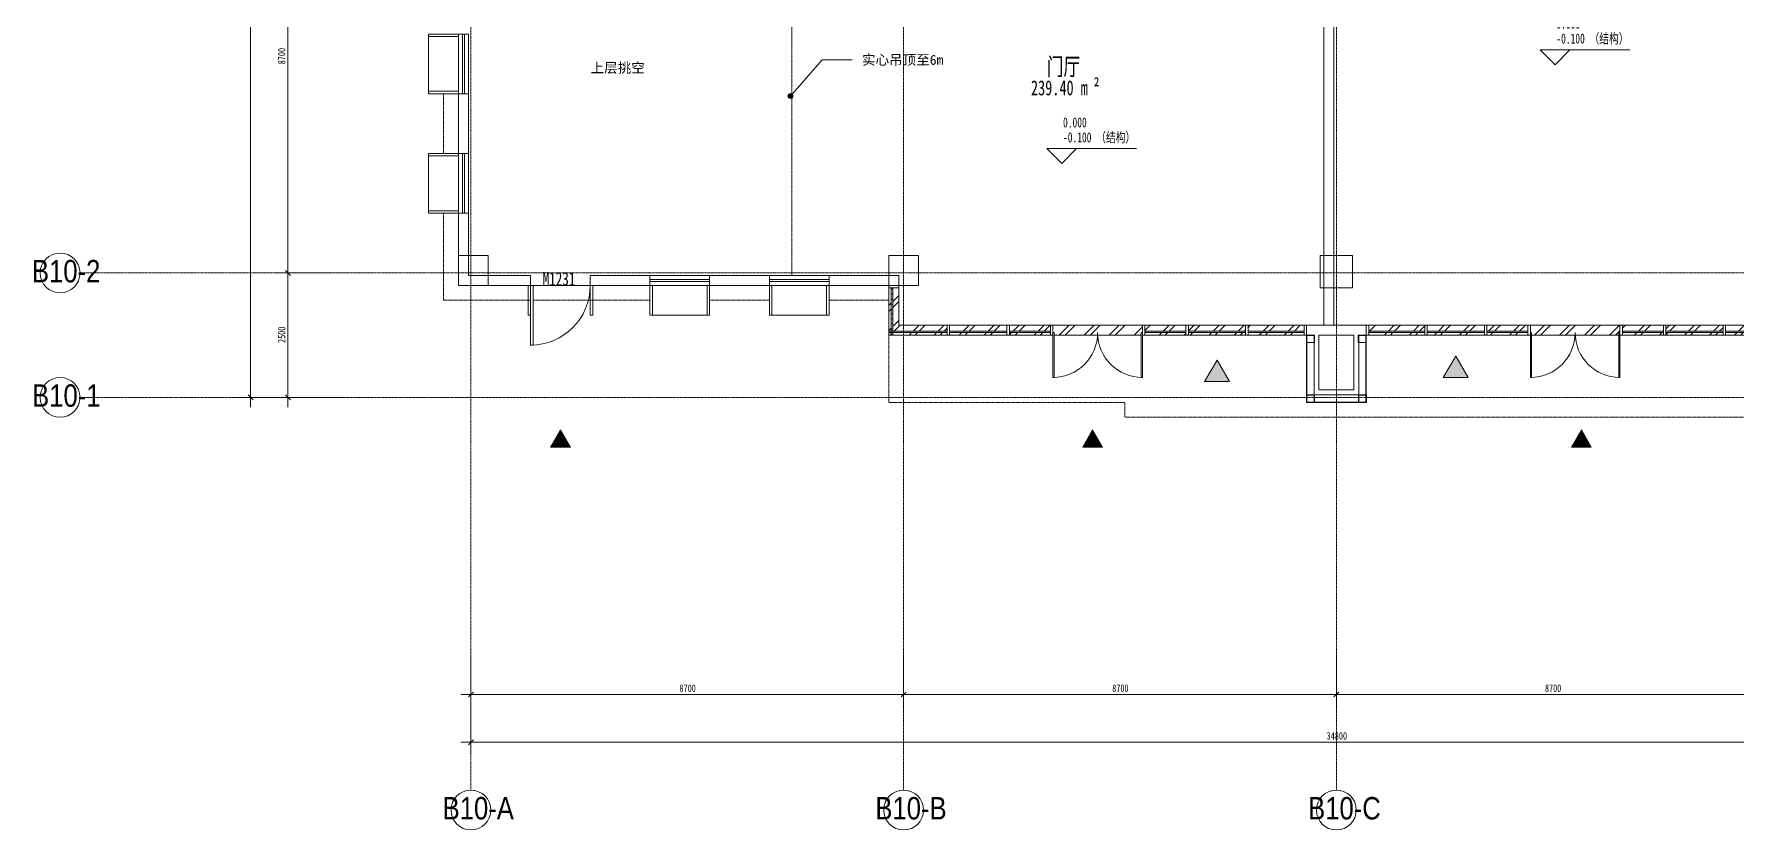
# Model space of a CAD drawing. Header units: millimetres. Extents: x 147808 to 199769, y -28592 to 9935.
# Drawn here: x 147818 to 182053, y -28592 to -12600 of the extents above; entities that cross this region are included whole.
import ezdxf

# ---------------------------------------------------------------- set-up
doc = ezdxf.new("R2010")
doc.units = ezdxf.units.MM
doc.linetypes.add('TJ Dash 2x', pattern=[3, 2, -1])
doc.linetypes.add('轴网线', pattern=[22.24, 12.7, -3.18, 3.18, -3.18])
for name, color, linetype, lineweight in [('A-____-____-DIMS', 7, 'Continuous', 5), ('A-____-____-DIMS-100', 7, 'Continuous', 5), ('A-AREA-____-IDEN', 7, 'Continuous', 5), ('A-DETL-____-OTLN', 7, 'Continuous', 5), ('A-DETL-GENF-OTLN', 7, 'Continuous', 5), ('A-DOOR-____-IDEN', 7, 'Continuous', 5), ('A-GENM-____-OTLN', 7, 'Continuous', 5), ('A-GLAZ-CURT-MCUT', 7, 'Continuous', 5), ('A-GLAZ-CURT-OTLN', 7, 'Continuous', 5), ('A-GLAZ-CWMG-MCUT', 7, 'Continuous', 13), ('A-GLAZ-CWMG-OTLN', 7, 'Continuous', 5), ('A-WALL-____-MCUT', 7, 'Continuous', 13), ('G-____-____-DIMS', 7, 'Continuous', 5), ('G-____-____-TEXT', 7, 'Continuous', 5), ('S-COLS-____-MCUT', 7, 'Continuous', 5), ('S-GRID-____-IDEN', 7, 'Continuous', 5), ('S-GRID-____-OTLN', 7, 'Continuous', 5)]:
    doc.layers.add(name, color=color, linetype=linetype, lineweight=lineweight)
for name, color, linetype, lineweight, true_color in [('A-DOOR-____-MCUT', 7, 'Continuous', 13, 0x00007f), ('A-DOOR-____-OTLN', 5, 'Continuous', 13, 0x0000ff), ('A-FLOR-____-OTLN', 7, 'Continuous', 13, 0x007f00), ('A-GLAZ-____-MCUT', 7, 'Continuous', 13, 0x007f00), ('A-GLAZ-____-OTLN', 7, 'Continuous', 13, 0x00007f)]:
    doc.layers.add(name, color=color, linetype=linetype, lineweight=lineweight, true_color=true_color)
doc.styles.add('TJ_FangSong_Narrow', font='TJ_FangSong_Narrow v2.0.otf', dxfattribs={"height": 450})
doc.styles.add('仿宋_1', font='simfang.ttf', dxfattribs={"width": 0.7, "height": 150})
doc.styles.add('仿宋_2', font='simfang.ttf', dxfattribs={"width": 0.7, "height": 275})
doc.styles.add('仿宋_3', font='simfang.ttf', dxfattribs={"width": 0.7, "height": 200})
doc.styles.add('黑体', font='simhei.ttf', dxfattribs={"width": 0.7, "height": 300})
doc.styles.add('黑体_1', font='simhei.ttf', dxfattribs={"width": 0.7, "height": 350})
doc.styles.add('黑体_2', font='simhei.ttf', dxfattribs={"height": 200})
doc.dimstyles.new('对角线_-_1_5mm_仿宋_1', dxfattribs={"dimscale": 304.8, "dimtxt": 193.128667, "dimasz": 0.328084, "dimexe": 0.82021, "dimexo": 0.0625, "dimgap": 0.065617, "dimtad": 1, "dimdec": 0, "dimdsep": 46, "dimtxsty": '仿宋_1', "dimblk1": 'OBLIQUE', "dimblk2": 'OBLIQUE', "dimsah": 1, "dimcen": 0.09, "dimdle": 0.656168, "dimazin": 0, "dimtfac": 1, "dimtdec": 4, "dimtix": 1, "dimtmove": 0, "dimatfit": 3, "dimfxl": 2.624672, "dimfxlon": 1, "dimtvp": 1, "dimtolj": 1, "dimtzin": 0, "dimarcsym": 2})
pattern_1 = [(45, (0, 0), (-251.4472, 251.4472), []), (45, (0, 381), (-251.4472, 251.4472), [])]

# ---------------------------------------------------------------- blocks, each defined once
blk = doc.blocks.new('双层单列 - 双层单列-2855370-一层给排水_消防平面图')
at = {"layer": 'A-GLAZ-____-MCUT', "color": 251, "lineweight": 5, "true_color": 0x515151}
for p, q in [((-600, -700), (-600, -100)), ((-550, -100), (-550, -700)), ((550, -700), (550, -100)), ((600, -100), (600, -700)), ((-550, -700), (-600, -700)), ((600, -700), (550, -700))]:
    blk.add_line(p, q, dxfattribs=at)
at = {"layer": 'A-GLAZ-____-OTLN', "color": 251, "lineweight": 5, "true_color": 0x515151}
for p, q in [((-600, 100), (600, 100)), ((-600, -100), (-600, 100)), ((-600, 20), (600, 20)), ((600, 100), (600, -100)), ((-600, -20), (600, -20)), ((-600, -100), (600, -100)), ((550, -700), (-550, -700))]:
    blk.add_line(p, q, dxfattribs=at)
blk = doc.blocks.new('双层单列 - 双层单列-2855371-一层给排水_消防平面图')
at = {"layer": 'A-GLAZ-____-MCUT', "color": 251, "lineweight": 5, "true_color": 0x515151}
for p, q in [((-550, 700), (-600, 700)), ((-600, 700), (-600, 100)), ((-550, 100), (-550, 700)), ((550, 700), (550, 100)), ((600, 700), (550, 700)), ((600, 100), (600, 700))]:
    blk.add_line(p, q, dxfattribs=at)
at = {"layer": 'A-GLAZ-____-OTLN', "color": 251, "lineweight": 5, "true_color": 0x515151}
for p, q in [((550, 700), (-550, 700)), ((-600, 100), (600, 100)), ((-600, 100), (-600, -100)), ((-600, 20), (600, 20)), ((600, -100), (600, 100)), ((-600, -20), (600, -20)), ((-600, -100), (600, -100))]:
    blk.add_line(p, q, dxfattribs=at)
blk = doc.blocks.new('系统嵌板 - TJ玻璃_30-3059218-一层给排水_消防平面图')
at = {"layer": 'A-GLAZ-CURT-OTLN', "true_color": 0x515151}
h = blk.add_hatch(dxfattribs=at)
h.set_pattern_fill('FP_2', color=251, style=0, pattern_type=2)
h.set_pattern_definition([(270, (18175, 165000.01), (100, 6e-15), [])])
h.paths.add_polyline_path([(-475, -80), (475, -80), (475, -50), (-475, -50)], flags=0)
at = {"layer": 'A-GLAZ-CURT-MCUT', "color": 251, "true_color": 0x515151}
for p, q in [((475, -50), (-475, -50)), ((-475, -50), (-475, -80)), ((-475, -80), (475, -80)), ((475, -80), (475, -50))]:
    blk.add_line(p, q, dxfattribs=at)
blk = doc.blocks.new('矩形竖梃 - 50_200mm 长方形-3059254-一层给排水_消防平面图')
at = {"layer": 'A-GLAZ-CWMG-OTLN', "true_color": 0x8b8b8b}
h = blk.add_hatch(dxfattribs=at)
h.set_pattern_fill('FP_3', color=252, style=0, pattern_type=2)
h.set_pattern_definition(pattern_1)
h.paths.add_polyline_path([(165000, -18650), (165050, -18600), (165000, -18600)], flags=0)
h.paths.add_polyline_path([(165080, -18570), (165200, -18450), (165200, -17700), (165080, -17700)], flags=0)
h.paths.add_polyline_path([(165050, -18570), (165050, -17700), (165000, -17700), (165000, -18570)], flags=0)
at = {"layer": 'A-GLAZ-CWMG-OTLN', "color": 251, "true_color": 0x515151}
for p, q in [((165000, -17700), (165000, -18570)), ((165200, -17700), (165200, -18450)), ((165000, -18600), (165000, -18650))]:
    blk.add_line(p, q, dxfattribs=at)
blk = doc.blocks.new('矩形竖梃 - 50_200mm 长方形-2005039-一层给排水_消防平面图')
at = {"layer": 'A-GLAZ-CWMG-MCUT', "color": 251, "lineweight": 5, "true_color": 0x515151}
for p, q in [((-50, 200), (0, 200)), ((-50, 0), (-50, 200)), ((0, 0), (-50, 0)), ((0, 200), (0, 0))]:
    blk.add_line(p, q, dxfattribs=at)
blk = doc.blocks.new('系统嵌板 - TJ玻璃_30-2487520-一层给排水_消防平面图')
at = {"layer": 'A-GLAZ-CURT-MCUT', "color": 251, "true_color": 0x515151}
for p, q in [((563, -50), (-563, -50)), ((-563, -50), (-563, -80)), ((-563, -80), (563, -80)), ((563, -80), (563, -50))]:
    blk.add_line(p, q, dxfattribs=at)
blk = doc.blocks.new('系统嵌板 - TJ玻璃_30-2487521-一层给排水_消防平面图')
at = {"layer": 'A-GLAZ-CURT-MCUT', "color": 251, "true_color": 0x515151}
for p, q in [((575, -50), (-575, -50)), ((-575, -50), (-575, -80)), ((-575, -80), (575, -80)), ((575, -80), (575, -50))]:
    blk.add_line(p, q, dxfattribs=at)
blk = doc.blocks.new('系统嵌板 - TJ玻璃_30-2487522-一层给排水_消防平面图')
at = {"layer": 'A-GLAZ-CURT-MCUT', "color": 251, "true_color": 0x515151}
for p, q in [((412.5, -50), (-412.5, -50)), ((-412.5, -50), (-412.5, -80)), ((-412.5, -80), (412.5, -80)), ((412.5, -80), (412.5, -50))]:
    blk.add_line(p, q, dxfattribs=at)
blk = doc.blocks.new('门嵌板_平开有框双扇 - 无横档-2487523-一层给排水_消防平面图')
at = {"layer": 'A-DOOR-____-OTLN', "color": 251, "lineweight": 5, "true_color": 0x515151}
for p, q in [((-900, -850), (-900, 50)), ((-900, 50), (-875, 50)), ((-875, 50), (-875, -850)), ((875, 50), (875, -850)), ((900, 50), (875, 50)), ((900, -850), (900, 50)), ((-875, -850), (-900, -850)), ((875, -850), (900, -850))]:
    blk.add_line(p, q, dxfattribs=at)
for centre, start, end in [((-900, 50), 270.0003, 0), ((900, 50), 180, 269.9997)]:
    blk.add_arc(centre, 900, start, end, dxfattribs=at)
blk = doc.blocks.new('系统嵌板 - TJ玻璃_30-V1-一层给排水_消防平面图')
at = {"layer": 'A-GLAZ-CURT-MCUT', "color": 251, "true_color": 0x515151}
for p, q in [((412.5, -50), (-412.5, -50)), ((-412.5, -50), (-412.5, -80)), ((-412.5, -80), (412.5, -80)), ((412.5, -80), (412.5, -50))]:
    blk.add_line(p, q, dxfattribs=at)
blk = doc.blocks.new('系统嵌板 - TJ玻璃_30-V2-一层给排水_消防平面图')
at = {"layer": 'A-GLAZ-CURT-MCUT', "color": 251, "true_color": 0x515151}
for p, q in [((575, -50), (-575, -50)), ((-575, -50), (-575, -80)), ((-575, -80), (575, -80)), ((575, -80), (575, -50))]:
    blk.add_line(p, q, dxfattribs=at)
blk = doc.blocks.new('系统嵌板 - TJ玻璃_30-3059251-一层给排水_消防平面图')
at = {"layer": 'A-GLAZ-CURT-MCUT', "color": 251, "true_color": 0x515151}
for p, q in [((587, -50), (-587, -50)), ((-587, -50), (-587, -80)), ((-587, -80), (587, -80)), ((587, -80), (587, -50))]:
    blk.add_line(p, q, dxfattribs=at)
blk = doc.blocks.new('矩形竖梃 - 50_200mm 长方形-1276677-一层给排水_消防平面图')
at = {"layer": 'A-GLAZ-CWMG-OTLN', "true_color": 0x8b8b8b}
h = blk.add_hatch(dxfattribs=at)
h.set_pattern_fill('FP_4', color=252, style=0, pattern_type=2)
h.set_pattern_definition(pattern_1)
h.paths.add_polyline_path([(172225, -18650), (173350, -18650), (173350, -18600), (172225, -18600)], flags=0)
h.paths.add_polyline_path([(172696, -18570), (173350, -18570), (173350, -18450), (172225, -18450), (172225, -18570)], flags=0)
at = {"layer": 'A-GLAZ-CWMG-OTLN', "color": 251, "true_color": 0x515151}
for p, q in [((172225, -18450), (173350, -18450)), ((172225, -18650), (173350, -18650))]:
    blk.add_line(p, q, dxfattribs=at)
blk = doc.blocks.new('矩形竖梃 - 50_200mm 长方形-1276676-一层给排水_消防平面图')
at = {"layer": 'A-GLAZ-CWMG-OTLN', "true_color": 0x8b8b8b}
h = blk.add_hatch(dxfattribs=at)
h.set_pattern_fill('FP_4', color=252, style=0, pattern_type=2)
h.set_pattern_definition(pattern_1)
h.paths.add_polyline_path([(172175, -18650), (172175, -18600), (171025, -18600), (171025, -18650)], flags=0)
h.paths.add_polyline_path([(172175, -18570), (172175, -18450), (171025, -18450), (171025, -18570)], flags=0)
at = {"layer": 'A-GLAZ-CWMG-OTLN', "color": 251, "true_color": 0x515151}
for p, q in [((171025, -18450), (172175, -18450)), ((171025, -18650), (172175, -18650))]:
    blk.add_line(p, q, dxfattribs=at)
blk = doc.blocks.new('矩形竖梃 - 50_200mm 长方形-1314451-一层给排水_消防平面图')
at = {"layer": 'A-GLAZ-CWMG-OTLN', "true_color": 0x8b8b8b}
h = blk.add_hatch(dxfattribs=at)
h.set_pattern_fill('FP_4', color=252, style=0, pattern_type=2)
h.set_pattern_definition(pattern_1)
h.paths.add_polyline_path([(170150, -18650), (170975, -18650), (170975, -18600), (170150, -18600)], flags=0)
h.paths.add_polyline_path([(170975, -18570), (170975, -18450), (170150, -18450), (170150, -18570)], flags=0)
at = {"layer": 'A-GLAZ-CWMG-OTLN', "color": 251, "true_color": 0x515151}
for p, q in [((170150, -18450), (170975, -18450)), ((170150, -18650), (170975, -18650))]:
    blk.add_line(p, q, dxfattribs=at)
blk = doc.blocks.new('矩形竖梃 - 50_200mm 长方形-1314467-一层给排水_消防平面图')
at = {"layer": 'A-GLAZ-CWMG-OTLN', "true_color": 0x8b8b8b}
h = blk.add_hatch(dxfattribs=at)
h.set_pattern_fill('FP_4', color=252, style=0, pattern_type=2)
h.set_pattern_definition(pattern_1)
h.paths.add_polyline_path([(170075, -18650), (170075, -18600), (170100, -18600), (170100, -18450), (168300, -18450), (168300, -18600), (168325, -18600), (168325, -18650)], flags=0)
at = {"layer": 'A-GLAZ-CWMG-OTLN', "color": 251, "true_color": 0x515151}
for p, q in [((168300, -18450), (170100, -18450)), ((168325, -18650), (170075, -18650))]:
    blk.add_line(p, q, dxfattribs=at)
blk = doc.blocks.new('矩形竖梃 - 50_200mm 长方形-V3-一层给排水_消防平面图')
at = {"layer": 'A-GLAZ-CWMG-OTLN', "true_color": 0x8b8b8b}
h = blk.add_hatch(dxfattribs=at)
h.set_pattern_fill('FP_3', color=252, style=0, pattern_type=2)
h.set_pattern_definition(pattern_1)
h.paths.add_polyline_path([(167425, -18650), (168250, -18650), (168250, -18600), (167425, -18600)], flags=0)
h.paths.add_polyline_path([(168250, -18570), (168250, -18450), (167425, -18450), (167425, -18570)], flags=0)
at = {"layer": 'A-GLAZ-CWMG-OTLN', "color": 251, "true_color": 0x515151}
for p, q in [((167425, -18450), (168250, -18450)), ((167425, -18650), (168250, -18650))]:
    blk.add_line(p, q, dxfattribs=at)
blk = doc.blocks.new('矩形竖梃 - 50_200mm 长方形-V4-一层给排水_消防平面图')
at = {"layer": 'A-GLAZ-CWMG-OTLN', "true_color": 0x8b8b8b}
h = blk.add_hatch(dxfattribs=at)
h.set_pattern_fill('FP_4', color=252, style=0, pattern_type=2)
h.set_pattern_definition(pattern_1)
h.paths.add_polyline_path([(167375, -18650), (167375, -18600), (166225, -18600), (166225, -18650)], flags=0)
h.paths.add_polyline_path([(167375, -18570), (167375, -18450), (166225, -18450), (166225, -18570)], flags=0)
at = {"layer": 'A-GLAZ-CWMG-OTLN', "color": 251, "true_color": 0x515151}
for p, q in [((166225, -18450), (167375, -18450)), ((166225, -18650), (167375, -18650))]:
    blk.add_line(p, q, dxfattribs=at)
blk = doc.blocks.new('矩形竖梃 - 50_200mm 长方形-3059255-一层给排水_消防平面图')
at = {"layer": 'A-GLAZ-CWMG-OTLN', "true_color": 0x8b8b8b}
h = blk.add_hatch(dxfattribs=at)
h.set_pattern_fill('FP_4', color=252, style=0, pattern_type=2)
h.set_pattern_definition(pattern_1)
h.paths.add_polyline_path([(166175, -18650), (166175, -18600), (165080, -18600), (165080, -18650), (165257, -18650)], flags=0)
h.paths.add_polyline_path([(165050, -18650), (165050, -18600), (165000, -18650)], flags=0)
h.paths.add_polyline_path([(165080, -18570), (166175, -18570), (166175, -18450), (165200, -18450)], flags=0)
at = {"layer": 'A-GLAZ-CWMG-OTLN', "color": 251, "true_color": 0x515151}
for p, q in [((165200, -18450), (166175, -18450)), ((165000, -18650), (165050, -18650)), ((165080, -18650), (166175, -18650))]:
    blk.add_line(p, q, dxfattribs=at)
blk = doc.blocks.new('矩形竖梃 - 50_200mm 长方形-2487525-一层给排水_消防平面图')
at = {"layer": 'A-GLAZ-CWMG-MCUT', "color": 251, "lineweight": 5, "true_color": 0x515151}
for p, q in [((0, 200), (-50, 200)), ((-50, 200), (-50, 0)), ((-50, 0), (0, 0)), ((0, 0), (0, 200))]:
    blk.add_line(p, q, dxfattribs=at)
blk = doc.blocks.new('矩形竖梃 - 50_200mm 长方形-2487519-一层给排水_消防平面图')
at = {"layer": 'A-GLAZ-CWMG-MCUT', "color": 251, "lineweight": 5, "true_color": 0x515151}
for p, q in [((-25, 200), (25, 200)), ((-25, 0), (-25, 200)), ((25, 0), (-25, 0)), ((25, 200), (25, 0))]:
    blk.add_line(p, q, dxfattribs=at)
blk = doc.blocks.new('矩形竖梃 - 50_200mm 长方形-V5-一层给排水_消防平面图')
at = {"layer": 'A-GLAZ-CWMG-MCUT', "color": 251, "lineweight": 5, "true_color": 0x515151}
for p, q in [((-25, 200), (25, 200)), ((-25, 0), (-25, 200)), ((25, 0), (-25, 0)), ((25, 200), (25, 50))]:
    blk.add_line(p, q, dxfattribs=at)
blk = doc.blocks.new('矩形竖梃 - 50_200mm 长方形-V6-一层给排水_消防平面图')
at = {"layer": 'A-GLAZ-CWMG-MCUT', "color": 251, "lineweight": 5, "true_color": 0x515151}
for p, q in [((-25, 200), (25, 200)), ((-25, 50), (-25, 200)), ((25, 0), (-25, 0)), ((25, 200), (25, 0))]:
    blk.add_line(p, q, dxfattribs=at)
blk = doc.blocks.new('系统嵌板 - TJ玻璃_30-2487542-一层给排水_消防平面图')
at = {"layer": 'A-GLAZ-CURT-MCUT', "color": 251, "true_color": 0x515151}
for p, q in [((563, 80), (-563, 80)), ((-563, 80), (-563, 50)), ((-563, 50), (563, 50)), ((563, 50), (563, 80))]:
    blk.add_line(p, q, dxfattribs=at)
blk = doc.blocks.new('系统嵌板 - TJ玻璃_30-2487543-一层给排水_消防平面图')
at = {"layer": 'A-GLAZ-CURT-MCUT', "color": 251, "true_color": 0x515151}
for p, q in [((575, 80), (-575, 80)), ((-575, 80), (-575, 50)), ((-575, 50), (575, 50)), ((575, 50), (575, 80))]:
    blk.add_line(p, q, dxfattribs=at)
blk = doc.blocks.new('系统嵌板 - TJ玻璃_30-2487544-一层给排水_消防平面图')
at = {"layer": 'A-GLAZ-CURT-MCUT', "color": 251, "true_color": 0x515151}
for p, q in [((412.5, 80), (-412.5, 80)), ((-412.5, 80), (-412.5, 50)), ((-412.5, 50), (412.5, 50)), ((412.5, 50), (412.5, 80))]:
    blk.add_line(p, q, dxfattribs=at)
blk = doc.blocks.new('门嵌板_平开有框双扇 - 无横档-2487545-一层给排水_消防平面图')
at = {"layer": 'A-DOOR-____-OTLN', "color": 251, "lineweight": 5, "true_color": 0x515151}
for p, q in [((-875, 850), (-900, 850)), ((-900, 850), (-900, -50)), ((-875, -50), (-875, 850)), ((875, -50), (875, 850)), ((875, 850), (900, 850)), ((900, 850), (900, -50)), ((-900, -50), (-875, -50)), ((900, -50), (875, -50))]:
    blk.add_line(p, q, dxfattribs=at)
for centre, start, end in [((-900, -50), 0, 89.9997), ((900, -50), 90.0003, 180)]:
    blk.add_arc(centre, 900, start, end, dxfattribs=at)
blk = doc.blocks.new('系统嵌板 - TJ玻璃_30-V8-一层给排水_消防平面图')
at = {"layer": 'A-GLAZ-CURT-MCUT', "color": 251, "true_color": 0x515151}
for p, q in [((412.5, 80), (-412.5, 80)), ((-412.5, 80), (-412.5, 50)), ((-412.5, 50), (412.5, 50)), ((412.5, 50), (412.5, 80))]:
    blk.add_line(p, q, dxfattribs=at)
blk = doc.blocks.new('系统嵌板 - TJ玻璃_30-2487546-一层给排水_消防平面图')
at = {"layer": 'A-GLAZ-CURT-MCUT', "color": 251, "true_color": 0x515151}
for p, q in [((575, 80), (-575, 80)), ((-575, 80), (-575, 50)), ((-575, 50), (575, 50)), ((575, 50), (575, 80))]:
    blk.add_line(p, q, dxfattribs=at)
blk = doc.blocks.new('系统嵌板 - TJ玻璃_30-2487547-一层给排水_消防平面图')
at = {"layer": 'A-GLAZ-CURT-MCUT', "color": 251, "true_color": 0x515151}
for p, q in [((562, 80), (-562, 80)), ((-562, 80), (-562, 50)), ((-562, 50), (562, 50)), ((562, 50), (562, 80))]:
    blk.add_line(p, q, dxfattribs=at)
blk = doc.blocks.new('矩形竖梃 - 50_200mm 长方形-1377296-一层给排水_消防平面图')
at = {"layer": 'A-GLAZ-CWMG-OTLN', "true_color": 0x8b8b8b}
h = blk.add_hatch(dxfattribs=at)
h.set_pattern_fill('FP_4', color=252, style=0, pattern_type=2)
h.set_pattern_definition(pattern_1)
h.paths.add_polyline_path([(174650, -18650), (175775, -18650), (175775, -18600), (174650, -18600)], flags=0)
h.paths.add_polyline_path([(174650, -18570), (175775, -18570), (175775, -18450), (174650, -18450)], flags=0)
at = {"layer": 'A-GLAZ-CWMG-OTLN', "color": 251, "true_color": 0x515151}
for p, q in [((175775, -18450), (174650, -18450)), ((175775, -18650), (174650, -18650))]:
    blk.add_line(p, q, dxfattribs=at)
blk = doc.blocks.new('矩形竖梃 - 50_200mm 长方形-1377297-一层给排水_消防平面图')
at = {"layer": 'A-GLAZ-CWMG-OTLN', "true_color": 0x8b8b8b}
h = blk.add_hatch(dxfattribs=at)
h.set_pattern_fill('FP_4', color=252, style=0, pattern_type=2)
h.set_pattern_definition(pattern_1)
h.paths.add_polyline_path([(176975, -18650), (176975, -18600), (175825, -18600), (175825, -18650), (176416, -18650)], flags=0)
h.paths.add_polyline_path([(176975, -18570), (176975, -18450), (175825, -18450), (175825, -18570), (176416, -18570)], flags=0)
at = {"layer": 'A-GLAZ-CWMG-OTLN', "color": 251, "true_color": 0x515151}
for p, q in [((176975, -18450), (175825, -18450)), ((176975, -18650), (175825, -18650))]:
    blk.add_line(p, q, dxfattribs=at)
blk = doc.blocks.new('矩形竖梃 - 50_200mm 长方形-1377298-一层给排水_消防平面图')
at = {"layer": 'A-GLAZ-CWMG-OTLN', "true_color": 0x8b8b8b}
h = blk.add_hatch(dxfattribs=at)
h.set_pattern_fill('FP_4', color=252, style=0, pattern_type=2)
h.set_pattern_definition(pattern_1)
h.paths.add_polyline_path([(177025, -18650), (177850, -18650), (177850, -18600), (177025, -18600)], flags=0)
h.paths.add_polyline_path([(177850, -18570), (177850, -18450), (177025, -18450), (177025, -18570)], flags=0)
at = {"layer": 'A-GLAZ-CWMG-OTLN', "color": 251, "true_color": 0x515151}
for p, q in [((177850, -18450), (177025, -18450)), ((177850, -18650), (177025, -18650))]:
    blk.add_line(p, q, dxfattribs=at)
blk = doc.blocks.new('矩形竖梃 - 50_200mm 长方形-1377299-一层给排水_消防平面图')
at = {"layer": 'A-GLAZ-CWMG-OTLN', "true_color": 0x8b8b8b}
h = blk.add_hatch(dxfattribs=at)
h.set_pattern_fill('FP_4', color=252, style=0, pattern_type=2)
h.set_pattern_definition(pattern_1)
h.paths.add_polyline_path([(177925, -18650), (179675, -18650), (179675, -18600), (179700, -18600), (179700, -18450), (177900, -18450), (177900, -18600), (177925, -18600)], flags=0)
at = {"layer": 'A-GLAZ-CWMG-OTLN', "color": 251, "true_color": 0x515151}
for p, q in [((179700, -18450), (177900, -18450)), ((179675, -18650), (177925, -18650))]:
    blk.add_line(p, q, dxfattribs=at)
blk = doc.blocks.new('矩形竖梃 - 50_200mm 长方形-V9-一层给排水_消防平面图')
at = {"layer": 'A-GLAZ-CWMG-OTLN', "true_color": 0x8b8b8b}
h = blk.add_hatch(dxfattribs=at)
h.set_pattern_fill('FP_4', color=252, style=0, pattern_type=2)
h.set_pattern_definition(pattern_1)
h.paths.add_polyline_path([(179750, -18650), (180575, -18650), (180575, -18600), (179750, -18600)], flags=0)
h.paths.add_polyline_path([(180135, -18570), (180575, -18570), (180575, -18450), (179750, -18450), (179750, -18570)], flags=0)
at = {"layer": 'A-GLAZ-CWMG-OTLN', "color": 251, "true_color": 0x515151}
for p, q in [((180575, -18450), (179750, -18450)), ((180575, -18650), (179750, -18650))]:
    blk.add_line(p, q, dxfattribs=at)
blk = doc.blocks.new('矩形竖梃 - 50_200mm 长方形-V10-一层给排水_消防平面图')
at = {"layer": 'A-GLAZ-CWMG-OTLN', "true_color": 0x8b8b8b}
h = blk.add_hatch(dxfattribs=at)
h.set_pattern_fill('FP_4', color=252, style=0, pattern_type=2)
h.set_pattern_definition(pattern_1)
h.paths.add_polyline_path([(180625, -18650), (181775, -18650), (181775, -18600), (180625, -18600)], flags=0)
h.paths.add_polyline_path([(180625, -18570), (181775, -18570), (181775, -18450), (180625, -18450)], flags=0)
at = {"layer": 'A-GLAZ-CWMG-OTLN', "color": 251, "true_color": 0x515151}
for p, q in [((181775, -18450), (180625, -18450)), ((181775, -18650), (180625, -18650))]:
    blk.add_line(p, q, dxfattribs=at)
blk = doc.blocks.new('矩形竖梃 - 50_200mm 长方形-V11-一层给排水_消防平面图')
at = {"layer": 'A-GLAZ-CWMG-OTLN', "true_color": 0x8b8b8b}
h = blk.add_hatch(dxfattribs=at)
h.set_pattern_fill('FP_4', color=252, style=0, pattern_type=2)
h.set_pattern_definition(pattern_1)
h.paths.add_polyline_path([(181825, -18650), (182950, -18650), (182950, -18600), (181825, -18600)], flags=0)
h.paths.add_polyline_path([(182950, -18570), (182950, -18450), (181825, -18450), (181825, -18570)], flags=0)
at = {"layer": 'A-GLAZ-CWMG-OTLN', "color": 251, "true_color": 0x515151}
for p, q in [((182950, -18450), (181825, -18450)), ((182950, -18650), (181825, -18650))]:
    blk.add_line(p, q, dxfattribs=at)
blk = doc.blocks.new('矩形竖梃 - 50_200mm 长方形-2487549-一层给排水_消防平面图')
at = {"layer": 'A-GLAZ-CWMG-MCUT', "color": 251, "lineweight": 5, "true_color": 0x515151}
for p, q in [((0, 0), (-50, 0)), ((-50, 0), (-50, -200)), ((0, -200), (0, 0)), ((-50, -200), (0, -200))]:
    blk.add_line(p, q, dxfattribs=at)
blk = doc.blocks.new('矩形竖梃 - 50_200mm 长方形-2487541-一层给排水_消防平面图')
at = {"layer": 'A-GLAZ-CWMG-MCUT', "color": 251, "lineweight": 5, "true_color": 0x515151}
for p, q in [((-25, 0), (25, 0)), ((-25, -200), (-25, 0)), ((25, 0), (25, -200)), ((25, -200), (-25, -200))]:
    blk.add_line(p, q, dxfattribs=at)
blk = doc.blocks.new('矩形竖梃 - 50_200mm 长方形-V12-一层给排水_消防平面图')
at = {"layer": 'A-GLAZ-CWMG-MCUT', "color": 251, "lineweight": 5, "true_color": 0x515151}
for p, q in [((-25, 0), (25, 0)), ((-25, -200), (-25, 0)), ((25, -200), (-25, -200)), ((25, -50), (25, -200))]:
    blk.add_line(p, q, dxfattribs=at)
blk = doc.blocks.new('矩形竖梃 - 50_200mm 长方形-V13-一层给排水_消防平面图')
at = {"layer": 'A-GLAZ-CWMG-MCUT', "color": 251, "lineweight": 5, "true_color": 0x515151}
for p, q in [((-25, 0), (25, 0)), ((25, 0), (25, -200)), ((-25, -200), (-25, -50)), ((25, -200), (-25, -200))]:
    blk.add_line(p, q, dxfattribs=at)
blk = doc.blocks.new('TJ单扇平开门-带窗框 - M1230-3103490-一层给排水_消防平面图')
at = {"layer": 'A-DOOR-____-MCUT', "color": 251, "lineweight": 5, "true_color": 0x515151}
for p, q in [((600, 1300), (550, 1300)), ((550, 1300), (550, 100)), ((600, 100), (600, 1300)), ((550, 100), (600, 100))]:
    blk.add_line(p, q, dxfattribs=at)
at = {"layer": 'A-DOOR-____-MCUT', "color": 173, "lineweight": 5, "true_color": 0x5151be}
blk.add_arc((600, 100), 1200, 90, 180, dxfattribs=at)
at = {"layer": 'A-DOOR-____-OTLN', "color": 251, "lineweight": 5, "true_color": 0x515151}
for p, q in [((-650, 700), (-600, 700)), ((-650, 100), (-650, 700)), ((-600, 700), (-600, 100)), ((600, 700), (600, 100)), ((650, 700), (600, 700)), ((650, 100), (650, 700))]:
    blk.add_line(p, q, dxfattribs=at)
blk = doc.blocks.new('箭头 - 入口符号 - 箭头 - 入口符号-1524210-一层给排水_消防平面图')
at = {"layer": 'A-DETL-GENF-OTLN', "true_color": 0x888888}
blk.add_hatch(color=252, dxfattribs=at).paths.add_polyline_path([(-200, 0), (200, 0), (0, 346)], flags=0)
at = {"layer": 'A-DETL-GENF-OTLN', "color": 251, "true_color": 0x515151}
for p, q in [((-200, 0), (0, 346)), ((200, 0), (0, 346)), ((-200, 0), (200, 0))]:
    blk.add_line(p, q, dxfattribs=at)
blk = doc.blocks.new('标记_消防救援窗_平立面联动 - 标记_消防救援窗_平立面联动-1856936-一层给排水_消防平面图')
at = {"layer": 'A-GENM-____-OTLN', "true_color": 0xff8888}
blk.add_hatch(color=11, dxfattribs=at).paths.add_polyline_path([(250, -933), (0, -500), (-250, -933)], flags=0)
at = {"layer": 'A-DETL-GENF-OTLN', "color": 251, "true_color": 0x515151}
for p, q in [((0, -500), (-250, -933)), ((250, -933), (0, -500)), ((-250, -933), (250, -933))]:
    blk.add_line(p, q, dxfattribs=at)
blk = doc.blocks.new('DIMBLOCK6-一层给排水_消防平面图')
at = {"layer": 'A-____-____-DIMS-100', "color": 173, "true_color": 0x5151ff, "transparency": 16777216}
for p, q in [((156600, -25071), (156600, -26121)), ((156600, -25871), (156600, -25071)), ((165300, -25071), (165300, -26121)), ((165300, -25871), (165300, -25071)), ((156400, -25871), (165300, -25871)), ((156600, -25871), (156550, -25921)), ((156600, -25871), (156650, -25821)), ((165300, -25871), (165250, -25921)), ((165300, -25871), (165350, -25821))]:
    blk.add_line(p, q, dxfattribs=at)
at = {"layer": 'A-____-____-DIMS-100', "color": 0, "transparency": 16777216, "insert": (160793, -25669), "char_height": 150, "width": 377.27, "attachment_point": 1, "line_spacing_factor": 0.898273, "style": '仿宋_1'}
blk.add_mtext('8700', dxfattribs=at)
blk = doc.blocks.new('_Oblique')
at = {"color": 0, "linetype": 'ByBlock', "lineweight": -2}
blk.add_line((-0.5, -0.5), (0.5, 0.5), dxfattribs=at)
blk = doc.blocks.new('DIMBLOCK7-一层给排水_消防平面图')
at = {"layer": 'A-____-____-DIMS-100', "color": 173, "true_color": 0x5151ff, "transparency": 16777216}
for p, q in [((165300, -25071), (165300, -26121)), ((165300, -25871), (165300, -25071)), ((174000, -25071), (174000, -26121)), ((174000, -25871), (174000, -25071)), ((165300, -25871), (165250, -25921)), ((165300, -25871), (165350, -25821)), ((165300, -25871), (174000, -25871)), ((174000, -25871), (173950, -25921)), ((174000, -25871), (174050, -25821))]:
    blk.add_line(p, q, dxfattribs=at)
at = {"layer": 'A-____-____-DIMS-100', "color": 0, "transparency": 16777216, "insert": (169493, -25669), "char_height": 150, "width": 377.27, "attachment_point": 1, "line_spacing_factor": 0.898273, "style": '仿宋_1'}
blk.add_mtext('8700', dxfattribs=at)
blk = doc.blocks.new('DIMBLOCK8-一层给排水_消防平面图')
at = {"layer": 'A-____-____-DIMS-100', "color": 173, "true_color": 0x5151ff, "transparency": 16777216}
for p, q in [((174000, -25071), (174000, -26121)), ((174000, -25871), (174000, -25071)), ((182700, -25071), (182700, -26121)), ((182700, -25871), (182700, -25071)), ((174000, -25871), (173950, -25921)), ((174000, -25871), (174050, -25821)), ((174000, -25871), (182700, -25871)), ((182700, -25871), (182650, -25921)), ((182700, -25871), (182750, -25821))]:
    blk.add_line(p, q, dxfattribs=at)
at = {"layer": 'A-____-____-DIMS-100', "color": 0, "transparency": 16777216, "insert": (178193, -25669), "char_height": 150, "width": 377.27, "attachment_point": 1, "line_spacing_factor": 0.898273, "style": '仿宋_1'}
blk.add_mtext('8700', dxfattribs=at)
blk = doc.blocks.new('DIMBLOCK10-一层给排水_消防平面图')
at = {"layer": 'A-____-____-DIMS-100', "color": 173, "true_color": 0x5151ff, "transparency": 16777216}
for p, q in [((153792, -17400), (152672, -17400)), ((152922, -17400), (152872, -17350)), ((152922, -20100), (152922, -17400)), ((152922, -17400), (152972, -17450)), ((152922, -17400), (153792, -17400)), ((152922, -19900), (152872, -19850)), ((154066, -19900), (152672, -19900)), ((152922, -19900), (152972, -19950)), ((152922, -19900), (154066, -19900))]:
    blk.add_line(p, q, dxfattribs=at)
at = {"layer": 'A-____-____-DIMS-100', "color": 0, "transparency": 16777216, "insert": (152720, -18807), "char_height": 150, "width": 377.27, "attachment_point": 1, "rotation": 90, "line_spacing_factor": 0.898273, "style": '仿宋_1'}
blk.add_mtext('2500', dxfattribs=at)
blk = doc.blocks.new('DIMBLOCK11-一层给排水_消防平面图')
at = {"layer": 'A-____-____-DIMS-100', "color": 173, "true_color": 0x5151ff, "transparency": 16777216}
for p, q in [((153792, -8700), (152672, -8700)), ((152922, -8700), (152872, -8650)), ((152922, -17400), (152922, -8700)), ((152922, -8700), (152972, -8750)), ((152922, -8700), (153792, -8700)), ((153792, -17400), (152672, -17400)), ((152922, -17400), (152872, -17350)), ((152922, -17400), (152972, -17450)), ((152922, -17400), (153792, -17400))]:
    blk.add_line(p, q, dxfattribs=at)
at = {"layer": 'A-____-____-DIMS-100', "color": 0, "transparency": 16777216, "insert": (152720, -13207), "char_height": 150, "width": 377.27, "attachment_point": 1, "rotation": 90, "line_spacing_factor": 0.898273, "style": '仿宋_1'}
blk.add_mtext('8700', dxfattribs=at)
blk = doc.blocks.new('DIMBLOCK19-一层给排水_消防平面图')
at = {"layer": 'A-____-____-DIMS-100', "color": 173, "true_color": 0x5151ff, "transparency": 16777216}
for p, q in [((191400, -25011), (191400, -27079)), ((191400, -26829), (191400, -25011)), ((156600, -26029), (156600, -27079)), ((156600, -26829), (156600, -26029)), ((156400, -26829), (191600, -26829)), ((156600, -26829), (156550, -26879)), ((156600, -26829), (156650, -26779)), ((191400, -26829), (191350, -26879)), ((191400, -26829), (191450, -26779))]:
    blk.add_line(p, q, dxfattribs=at)
at = {"layer": 'A-____-____-DIMS-100', "color": 0, "transparency": 16777216, "insert": (173804, -26627), "char_height": 150, "width": 471.59, "attachment_point": 1, "line_spacing_factor": 0.898273, "style": '仿宋_1'}
blk.add_mtext('34800', dxfattribs=at)
blk = doc.blocks.new('DIMBLOCK20-一层给排水_消防平面图')
at = {"layer": 'A-____-____-DIMS-100', "color": 173, "true_color": 0x5151ff, "transparency": 16777216}
for p, q in [((152172, 0), (152122, 50)), ((152172, -20100), (152172, 200)), ((153549, 0), (151922, 0)), ((152172, 0), (152222, -50)), ((152172, 0), (153549, 0)), ((152172, -19900), (152122, -19850)), ((153860, -19900), (151922, -19900)), ((152172, -19900), (152222, -19950)), ((152172, -19900), (153860, -19900))]:
    blk.add_line(p, q, dxfattribs=at)
at = {"layer": 'A-____-____-DIMS-100', "color": 0, "transparency": 16777216, "insert": (151970, -10146), "char_height": 150, "width": 471.59, "attachment_point": 1, "rotation": 90, "line_spacing_factor": 0.898273, "style": '仿宋_1'}
blk.add_mtext('19900', dxfattribs=at)
blk = doc.blocks.new('轴网 - R4_0-512320-一层给排水_消防平面图')
at = {"layer": 'S-GRID-____-IDEN', "color": 173, "true_color": 0x5151ff}
blk.add_circle((0, 0), 4, dxfattribs=at)
blk = doc.blocks.new('高程点 - 相对高程点-103621-一层给排水_消防平面图')
at = {"layer": 'G-____-____-DIMS', "color": 173, "true_color": 0x5151ff}
for p, q in [((15.06, 2.99), (-2.99, 2.99)), ((0, 0), (-2.99, 2.99)), ((0, 0), (2.99, 2.99))]:
    blk.add_line(p, q, dxfattribs=at)
blk = doc.blocks.new('YXQH_ST_B9-20_rvt-1-一层给排水_消防平面图')
at = {"layer": 'S-COLS-____-MCUT', "color": 251, "lineweight": 18, "true_color": 0x515151}
for p, q in [((156550, -17050), (156350, -17050)), ((156350, -17050), (156350, -17650)), ((156950, -17050), (156550, -17050)), ((156950, -17450), (156950, -17050)), ((165600, -17050), (165000, -17050)), ((165000, -17050), (165000, -17450)), ((165600, -17650), (165600, -17050)), ((173750, -17050), (173675, -17050)), ((173675, -17050), (173675, -17700)), ((173950, -17050), (173750, -17050)), ((174325, -17050), (173950, -17050)), ((174325, -17700), (174325, -17050)), ((156950, -17650), (156950, -17450)), ((165000, -17450), (165000, -17650)), ((156350, -17650), (156950, -17650)), ((165000, -17650), (165200, -17650)), ((165200, -17650), (165600, -17650)), ((173675, -17700), (173750, -17700)), ((173750, -17700), (173950, -17700)), ((173950, -17700), (174325, -17700))]:
    blk.add_line(p, q, dxfattribs=at)
blk = doc.blocks.new('YXQH_AR_B9-20_rvt-1-一层给排水_消防平面图')
at = {"layer": 'G-____-____-TEXT', "true_color": 0x515151}
h = blk.add_hatch(color=251, dxfattribs=at)
edge = h.paths.add_edge_path(flags=0)
edge.add_arc((163024.6, -13844.9), 50, 0, 360)
at = {"layer": 'A-DETL-____-OTLN', "color": 173, "linetype": 'TJ Dash 2x', "true_color": 0x5151ff}
for p, q in [((163050, -17450), (163050, -8950)), ((156050, -15000), (156050, -13800)), ((156050, -17950), (156050, -16200)), ((157800, -17950), (156050, -17950)), ((160200, -17950), (157850, -17950)), ((162600, -17950), (161400, -17950)), ((165000, -17950), (163800, -17950)), ((165000, -18650), (165000, -20000)), ((165000, -20000), (169750, -20000)), ((169750, -20300), (169750, -20000)), ((169750, -20300), (169750, -20000)), ((169750, -20300), (169750, -20000)), ((191950, -20300), (169750, -20300)), ((191950, -20300), (169750, -20300)), ((191950, -20300), (169750, -20300))]:
    blk.add_line(p, q, dxfattribs=at)
at = {"layer": 'A-DETL-____-OTLN', "color": 173, "true_color": 0x5151ff}
for p, q in [((173400, -18650), (173405, -18650)), ((173400, -18800), (173400, -18650)), ((173405, -18795), (173400.6, -18795)), ((173405, -18800), (173400.6, -18800)), ((173405, -18650), (173550, -18650)), ((173405, -18795), (173405, -18650)), ((173405, -18655), (173550, -18655)), ((173550, -18795), (173405, -18795)), ((173550, -18800), (173405, -18800)), ((173550, -18650), (173560, -18650)), ((173560, -18795), (173550, -18795)), ((173560, -18800), (173550, -18800)), ((173550.5, -18655), (173560, -18655)), ((173555, -18655), (173555, -18795)), ((173560, -18650), (173560, -18800)), ((174450, -18650), (174440, -18650)), ((174440, -18650), (174440, -18800)), ((174450, -18655), (174440, -18655)), ((174440, -18795), (174450, -18795)), ((174440, -18800), (174450, -18800)), ((174445, -18655), (174445, -18795)), ((174595, -18650), (174450, -18650)), ((174595, -18655), (174450, -18655)), ((174450, -18795), (174595, -18795)), ((174450, -18800), (174595, -18800)), ((174600, -18650), (174595, -18650)), ((174595, -18795), (174595, -18650)), ((174595, -18795), (174600, -18795)), ((174595, -18800), (174600, -18800)), ((174600, -18800), (174600, -18650)), ((173400, -19850), (173404.5, -19850)), ((173400, -20000), (173400, -19850)), ((173405, -19850), (173550, -19850)), ((173405, -19995), (173405, -19850)), ((173405, -19855), (173560, -19855)), ((173550, -19850), (173560, -19850)), ((173555, -19855), (173555, -19995)), ((173560, -19850), (173560, -19995)), ((174445, -19850), (174450, -19850)), ((174445, -19995), (174445, -19850)), ((174450, -19850), (174595, -19850)), ((174450, -19995), (174450, -19850)), ((174450, -19855), (174595, -19855)), ((174595, -19850), (174600, -19850)), ((174595, -19855), (174600, -19855)), ((174600, -19850), (174605, -19850)), ((174600, -19855), (174605, -19855)), ((174600, -19855), (174600, -19995)), ((174605, -19850), (174605, -20000)), ((173560, -19995), (173400, -19995)), ((173560, -20000), (173400, -20000)), ((173560, -19995), (173560, -19999.3)), ((174595, -19995), (174445, -19995)), ((174445, -20000), (174445, -19995.6)), ((174600, -20000), (174445, -20000)), ((174600, -19995), (174595, -19995)), ((174605, -19995), (174600, -19995)), ((174605, -20000), (174600, -20000))]:
    blk.add_line(p, q, dxfattribs=at)
at = {"layer": 'A-FLOR-____-OTLN', "color": 8, "lineweight": 5, "true_color": 0x7f7f7f}
for p, q in [((156550, -13800), (156550, -15000)), ((156550, -16200), (156550, -17050)), ((156950, -17450), (157800, -17450)), ((157800, -17450), (157800, -17650)), ((159000, -17650), (159000, -17450)), ((159000, -17450), (160200, -17450)), ((161400, -17450), (162600, -17450)), ((163800, -17450), (165000, -17450)), ((157800, -17650), (157850, -17650)), ((157850, -17650), (159000, -17650)), ((173400, -18450), (173750, -18450)), ((173750, -18450), (173950, -18450)), ((173950, -18450), (174595, -18450)), ((174595, -18450), (174600, -18450))]:
    blk.add_line(p, q, dxfattribs=at)
at = {"layer": 'A-WALL-____-MCUT', "color": 251, "lineweight": 5, "true_color": 0x515151}
for p, q in [((173950, -18450), (173950, -10050)), ((173750, -10350), (173750, -18450)), ((156350, -13800), (156350, -15000)), ((156550, -15000), (156550, -13800)), ((156350, -16200), (156350, -17650)), ((156550, -17450), (156550, -16200)), ((157800, -17450), (156550, -17450)), ((157800, -17650), (157800, -17450)), ((160200, -17450), (159000, -17450)), ((159000, -17450), (159000, -17650)), ((162600, -17450), (161400, -17450)), ((165200, -17450), (163800, -17450)), ((165200, -17650), (165200, -17450)), ((156350, -17650), (156550, -17650)), ((156550, -17650), (157800, -17650)), ((159000, -17650), (160200, -17650)), ((161400, -17650), (162600, -17650)), ((163800, -17650), (165200, -17650)), ((173750, -18450), (173400, -18450)), ((173400, -18450), (173400, -18650)), ((174600, -18450), (173950, -18450)), ((174600, -18650), (174600, -18450)), ((173400, -18650), (173400, -20000)), ((173405, -18650), (173400, -18650)), ((173405, -18650), (173550, -18650)), ((173405, -19995), (173405, -18650)), ((173550, -18650), (173550, -19850)), ((173650, -18650), (174350, -18650)), ((173650, -19750), (173650, -18650)), ((174350, -18650), (174350, -19750)), ((174450, -18650), (174595, -18650)), ((174450, -19750), (174450, -18650)), ((174595, -18650), (174595, -19995)), ((174600, -18650), (174595, -18650)), ((174600, -19995), (174600, -18650)), ((173550, -19850), (173650, -19850)), ((174350, -19750), (173650, -19750)), ((173650, -19850), (174450, -19850)), ((174450, -19850), (174450, -19750)), ((173400, -20000), (173405, -20000)), ((174595, -19995), (173405, -19995)), ((173405, -20000), (174600, -20000)), ((174600, -20000), (174600, -19995))]:
    blk.add_line(p, q, dxfattribs=at)
at = {"layer": 'G-____-____-DIMS', "color": 251, "true_color": 0x515151}
for p, q in [((178395.2, -13215.8), (178395.2, -13215.8)), ((178395.2, -13215.8), (178395.2, -13215.8)), ((168477, -15200.6), (168477, -15200.6)), ((168477, -15200.6), (168477, -15200.6))]:
    blk.add_line(p, q, dxfattribs=at)
at = {"layer": 'G-____-____-TEXT', "color": 251, "true_color": 0x515151}
for p, q in [((163024.6, -13844.9), (163660.4, -13117.9)), ((163660.4, -13117.9), (164261.9, -13117.9))]:
    blk.add_line(p, q, dxfattribs=at)
blk.add_circle((163024.6, -13844.9), 50, dxfattribs=at)
at = {"layer": 'S-GRID-____-OTLN', "color": 173, "linetype": '轴网线', "true_color": 0x5151ff}
for p, q in [((156600, 7353.7), (156600, -27792.2)), ((165300, 7353.7), (165300, -27792.2)), ((174000, 7353.7), (174000, -27792.2)), ((198582.5, -17400), (148741.6, -17400)), ((198582.5, -19900), (148741.6, -19900))]:
    blk.add_line(p, q, dxfattribs=at)
at = {"color": 173, "lineweight": 5, "true_color": 0x5151ff}
for name, p, rotation in [('双层单列 - 双层单列-2855370-一层给排水_消防平面图', (156450, -13200), 270), ('双层单列 - 双层单列-2855370-一层给排水_消防平面图', (156450, -15600), 270), ('双层单列 - 双层单列-2855371-一层给排水_消防平面图', (160800, -17550), 180), ('双层单列 - 双层单列-2855371-一层给排水_消防平面图', (163200, -17550), 180), ('TJ单扇平开门-带窗框 - M1230-3103490-一层给排水_消防平面图', (158400, -17550), 180), ('系统嵌板 - TJ玻璃_30-3059218-一层给排水_消防平面图', (165000, -18175), 90), ('矩形竖梃 - 50_200mm 长方形-2487549-一层给排水_消防平面图', (174600, -18650), 180), ('系统嵌板 - TJ玻璃_30-3059251-一层给排水_消防平面图', (165587.5, -18650), 180), ('系统嵌板 - TJ玻璃_30-V2-一层给排水_消防平面图', (166800, -18650), 180), ('系统嵌板 - TJ玻璃_30-V1-一层给排水_消防平面图', (167837.5, -18650), 180), ('系统嵌板 - TJ玻璃_30-2487522-一层给排水_消防平面图', (170562.5, -18650), 180), ('系统嵌板 - TJ玻璃_30-2487521-一层给排水_消防平面图', (171600, -18650), 180), ('系统嵌板 - TJ玻璃_30-2487520-一层给排水_消防平面图', (172787.5, -18650), 180), ('门嵌板_平开有框双扇 - 无横档-2487545-一层给排水_消防平面图', (178800, -18650), 180)]:
    blk.add_blockref(name, p, dxfattribs=dict(at, rotation=rotation))
at = {"color": 251, "lineweight": 5, "true_color": 0x515151, "xscale": 99.99999999999993, "yscale": 99.99999999999993, "zscale": 99.99999999999993}
for p in [(178395.2, -13215.8), (168477, -15200.6)]:
    blk.add_blockref('高程点 - 相对高程点-103621-一层给排水_消防平面图', p, dxfattribs=at)
for p, rotation in [((148341.6, -17400), 89.99999999999984), ((148341.6, -19900), 89.99999999999984), ((156600, -28192.2), 180), ((165300, -28192.2), 180), ((174000, -28192.2), 180)]:
    blk.add_blockref('轴网 - R4_0-512320-一层给排水_消防平面图', p, dxfattribs=dict(at, rotation=rotation))
at = {"color": 173, "lineweight": 5, "true_color": 0x5151ff, "extrusion": (0, 0, -1)}
for name, p, rotation in [('矩形竖梃 - 50_200mm 长方形-2005039-一层给排水_消防平面图', (-165000, -17650), 90), ('矩形竖梃 - 50_200mm 长方形-2487541-一层给排水_消防平面图', (-175800, -18650), 180), ('矩形竖梃 - 50_200mm 长方形-2487541-一层给排水_消防平面图', (-177000, -18650), 180), ('矩形竖梃 - 50_200mm 长方形-V12-一层给排水_消防平面图', (-177875, -18650), 180), ('矩形竖梃 - 50_200mm 长方形-V13-一层给排水_消防平面图', (-179725, -18650), 180), ('矩形竖梃 - 50_200mm 长方形-2487541-一层给排水_消防平面图', (-180600, -18650), 180), ('矩形竖梃 - 50_200mm 长方形-2487541-一层给排水_消防平面图', (-181800, -18650), 180)]:
    blk.add_blockref(name, p, dxfattribs=dict(at, rotation=rotation))
at = {"color": 173, "lineweight": 5, "true_color": 0x5151ff}
for name, p in [('矩形竖梃 - 50_200mm 长方形-3059254-一层给排水_消防平面图', (0, 0)), ('矩形竖梃 - 50_200mm 长方形-3059255-一层给排水_消防平面图', (0, 0)), ('矩形竖梃 - 50_200mm 长方形-V4-一层给排水_消防平面图', (0, 0)), ('矩形竖梃 - 50_200mm 长方形-V3-一层给排水_消防平面图', (0, 0)), ('矩形竖梃 - 50_200mm 长方形-1314467-一层给排水_消防平面图', (0, 0)), ('矩形竖梃 - 50_200mm 长方形-1314451-一层给排水_消防平面图', (0, 0)), ('矩形竖梃 - 50_200mm 长方形-1276676-一层给排水_消防平面图', (0, 0)), ('矩形竖梃 - 50_200mm 长方形-1276677-一层给排水_消防平面图', (0, 0)), ('矩形竖梃 - 50_200mm 长方形-2487525-一层给排水_消防平面图', (173400, -18650)), ('矩形竖梃 - 50_200mm 长方形-1377296-一层给排水_消防平面图', (0, 0)), ('矩形竖梃 - 50_200mm 长方形-1377297-一层给排水_消防平面图', (0, 0)), ('矩形竖梃 - 50_200mm 长方形-1377298-一层给排水_消防平面图', (0, 0)), ('矩形竖梃 - 50_200mm 长方形-1377299-一层给排水_消防平面图', (0, 0)), ('矩形竖梃 - 50_200mm 长方形-V9-一层给排水_消防平面图', (0, 0)), ('矩形竖梃 - 50_200mm 长方形-V10-一层给排水_消防平面图', (0, 0)), ('矩形竖梃 - 50_200mm 长方形-V11-一层给排水_消防平面图', (0, 0)), ('门嵌板_平开有框双扇 - 无横档-2487523-一层给排水_消防平面图', (169200, -18650)), ('系统嵌板 - TJ玻璃_30-2487542-一层给排水_消防平面图', (175212.5, -18650)), ('系统嵌板 - TJ玻璃_30-2487543-一层给排水_消防平面图', (176400, -18650)), ('系统嵌板 - TJ玻璃_30-2487544-一层给排水_消防平面图', (177437.5, -18650)), ('系统嵌板 - TJ玻璃_30-V8-一层给排水_消防平面图', (180162.5, -18650)), ('系统嵌板 - TJ玻璃_30-2487546-一层给排水_消防平面图', (181200, -18650)), ('系统嵌板 - TJ玻璃_30-2487547-一层给排水_消防平面图', (182387.5, -18650)), ('标记_消防救援窗_平立面联动 - 标记_消防救援窗_平立面联动-1856936-一层给排水_消防平面图', (171600, -18650)), ('标记_消防救援窗_平立面联动 - 标记_消防救援窗_平立面联动-1856936-一层给排水_消防平面图', (176400, -18570)), ('箭头 - 入口符号 - 箭头 - 入口符号-1524210-一层给排水_消防平面图', (158400, -20900)), ('箭头 - 入口符号 - 箭头 - 入口符号-1524210-一层给排水_消防平面图', (169100, -20900)), ('箭头 - 入口符号 - 箭头 - 入口符号-1524210-一层给排水_消防平面图', (178925, -20900))]:
    blk.add_blockref(name, p, dxfattribs=at)
at = {"color": 173, "lineweight": 5, "true_color": 0x5151ff, "extrusion": (0, 0, -1)}
for name, p in [('矩形竖梃 - 50_200mm 长方形-2487519-一层给排水_消防平面图', (-166200, -18650)), ('矩形竖梃 - 50_200mm 长方形-2487519-一层给排水_消防平面图', (-167400, -18650)), ('矩形竖梃 - 50_200mm 长方形-V6-一层给排水_消防平面图', (-168275, -18650)), ('矩形竖梃 - 50_200mm 长方形-V5-一层给排水_消防平面图', (-170125, -18650)), ('矩形竖梃 - 50_200mm 长方形-2487519-一层给排水_消防平面图', (-171000, -18650)), ('矩形竖梃 - 50_200mm 长方形-2487519-一层给排水_消防平面图', (-172200, -18650))]:
    blk.add_blockref(name, p, dxfattribs=at)
at = {"layer": 'A-AREA-____-IDEN', "color": 251, "true_color": 0x515151, "attachment_point": 1}
for s, insert, char_height, width, style in [('门厅', (168179.3, -13078.6), 350, 875.443, '黑体_1'), ('239.40 m', (167860.1, -13530.4), 300, 1526.413, '黑体'), ('\\f黑体|b0|i0|c134|p49|;\\W.7;²', (169119.6, -13530.4), 300, 123.46, '黑体')]:
    blk.add_mtext(s, dxfattribs=dict(at, insert=insert, char_height=char_height, width=width, style=style))
at = {"layer": 'A-DOOR-____-IDEN', "color": 251, "true_color": 0x515151, "insert": (158044.1, -17381.8), "char_height": 275, "width": 869.831, "attachment_point": 1, "style": '仿宋_2'}
blk.add_mtext('M1231', dxfattribs=at)
at = {"layer": 'G-____-____-DIMS', "color": 251, "true_color": 0x515151, "char_height": 200, "width": 1853.983, "attachment_point": 1, "line_spacing_factor": 0.898273, "style": '仿宋_3'}
for insert in [(178422.7, -12290.6), (168504.5, -14275.4)]:
    blk.add_mtext('0.000\\P-0.100 （结构）', dxfattribs=dict(at, insert=insert))
at = {"layer": 'G-____-____-TEXT', "color": 251, "true_color": 0x515151, "char_height": 200, "attachment_point": 1, "style": '黑体_2'}
for s, insert, width in [('实心吊顶至6m', (164461.9, -13017.9), 2212.657), ('上层挑空', (159004.7, -13177), 1475.105)]:
    blk.add_mtext(s, dxfattribs=dict(at, insert=insert, width=width))
at = {"layer": 'S-GRID-____-IDEN', "color": 251, "true_color": 0x515151, "char_height": 450, "attachment_point": 1, "style": 'TJ_FangSong_Narrow'}
for s, insert, width in [('B10-2', (147775.2, -17139.4), 1362.869), ('B10-1', (147778.2, -19639.4), 1354.852), ('B10-A', (156031.7, -27931.7), 1370.886), ('B10-B', (164731.7, -27931.7), 1370.886), ('B10-C', (173431.7, -27931.7), 1370.886)]:
    blk.add_mtext(s, dxfattribs=dict(at, insert=insert, width=width))
at = {"layer": 'A-____-____-DIMS', "color": 173, "true_color": 0x5151ff}
for base, p1, p2, override, picture, middle in [((152171.8, 0), (153860, -19900), (153548.7, 0), {"dimpost": '<>', "dimfxl": 19902.434134}, 'DIMBLOCK20-一层给排水_消防平面图', (152075.9, -9950)), ((152921.8, -8700), (153792.1, -17400), (153792.1, -8700), {"dimpost": '<>', "dimfxl": 8700}, 'DIMBLOCK11-一层给排水_消防平面图', (152825.9, -13050)), ((152921.8, -17400), (154066.5, -19900), (153792.1, -17400), {"dimpost": '<>', "dimfxl": 2515.0095}, 'DIMBLOCK10-一层给排水_消防平面图', (152825.9, -18650))]:
    dim = blk.add_linear_dim(base=base, p1=p1, p2=p2, angle=90, dimstyle='对角线_-_1_5mm_仿宋_1', override=override, dxfattribs=at)
    dim.commit()
    dim.dimension.update_dxf_attribs({"geometry": picture, "text_midpoint": middle})
for base, p1, p2, override, picture, middle in [((191400, -26828.9), (156600, -26028.9), (191400, -25010.9), {"dimpost": '<>', "dimfxl": 34814.887786}, 'DIMBLOCK19-一层给排水_消防平面图', (174000, -26733.1)), ((165300, -25870.6), (156600, -25070.6), (165300, -25070.6), {"dimpost": '<>', "dimfxl": 8700}, 'DIMBLOCK6-一层给排水_消防平面图', (160950, -25774.7)), ((174000, -25870.6), (165300, -25070.6), (174000, -25070.6), {"dimpost": '<>', "dimfxl": 8700}, 'DIMBLOCK7-一层给排水_消防平面图', (169650, -25774.7)), ((182700, -25870.6), (174000, -25070.6), (182700, -25070.6), {"dimpost": '<>', "dimfxl": 8700}, 'DIMBLOCK8-一层给排水_消防平面图', (178350, -25774.7))]:
    dim = blk.add_linear_dim(base=base, p1=p1, p2=p2, dimstyle='对角线_-_1_5mm_仿宋_1', override=override, dxfattribs=at)
    dim.commit()
    dim.dimension.update_dxf_attribs({"geometry": picture, "text_midpoint": middle})

msp = doc.modelspace()

# ---------------------------------------------------------------- block references
at = {"lineweight": 5}
for name in ['YXQH_AR_B9-20_rvt-1-一层给排水_消防平面图', 'YXQH_ST_B9-20_rvt-1-一层给排水_消防平面图']:
    msp.add_blockref(name, (0, 0), dxfattribs=at)

doc.saveas('drawing.dxf')
